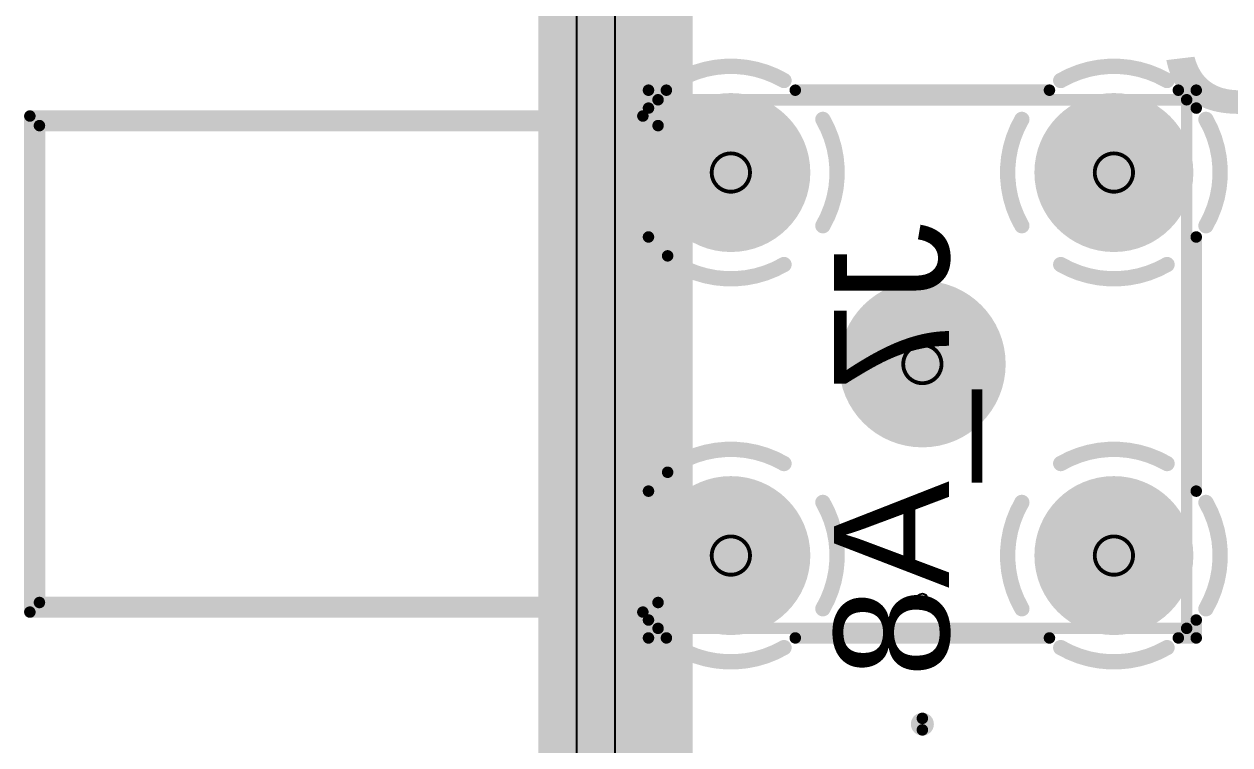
# Model space of a CAD drawing. Header units: inches. Extents: x -0.3 to 12.2, y -3.2 to 4.4.
# Drawn here: x -0.289 to 0.341, y 0.411 to 0.787 of the extents above; entities that cross this region are included whole.
import ezdxf

# ---------------------------------------------------------------- set-up
doc = ezdxf.new("R2010")
doc.units = ezdxf.units.IN
doc.header["$MEASUREMENT"] = 0
for name, color, linetype in [('Board', 76, 'Continuous'), ('Board Layer Stack Bottom Overlay', 54, 'Continuous'), ('Board Layer Stack Bottom Solder', 6, 'Continuous'), ('Bottom Assembly', 216, 'Continuous'), ('Bottom Layer_L8', 5, 'Continuous'), ('FAB_DWG_INFO', 1, 'Continuous'), ('Inner_L3', 76, 'Continuous'), ('Inner_L6', 156, 'Continuous'), ('Keep-Out Layer', 6, 'Continuous'), ('Mechanical 13', 56, 'Continuous'), ('Pad Holes', 156, 'Continuous'), ('Plane_L2', 76, 'Continuous'), ('Plane_L4', 136, 'Continuous'), ('Plane_L5', 16, 'Continuous'), ('Plane_L7', 216, 'Continuous'), ('Top Solder', 216, 'Continuous'), ('TOP_L1', 1, 'Continuous')]:
    doc.layers.add(name, color=color, linetype=linetype)
doc.styles.add('Arial', font='', dxfattribs={"height": 0.2})
doc.styles.get('Arial').set_extended_font_data('Arial')

# ---------------------------------------------------------------- blocks, each defined once
blk = doc.blocks.new('CONN_SMA_J_P_H_RA_TH1_SAI_B_161')
at = {"layer": 'Board Layer Stack Bottom Solder'}
h = blk.add_hatch(color=6, dxfattribs=at)
edge = h.paths.add_edge_path()
edge.add_arc((-0.1, 0.1), 0.0415, 0, 360)
h = blk.add_hatch(color=6, dxfattribs=at)
edge = h.paths.add_edge_path()
edge.add_arc((0.1, 0.1), 0.0415, 0, 360)
h = blk.add_hatch(color=6, dxfattribs=at)
edge = h.paths.add_edge_path()
edge.add_arc((0, 0), 0.0415, 0, 360)
h = blk.add_hatch(color=6, dxfattribs=at)
edge = h.paths.add_edge_path()
edge.add_arc((-0.1, -0.1), 0.0415, 0, 360)
h = blk.add_hatch(color=6, dxfattribs=at)
edge = h.paths.add_edge_path()
edge.add_arc((0.1, -0.1), 0.0415, 0, 360)
at = {"layer": 'Bottom Layer_L8'}
h = blk.add_hatch(color=5, dxfattribs=at)
edge = h.paths.add_edge_path()
edge.add_arc((-0.1, 0.1), 0.0415, 0, 360)
h = blk.add_hatch(color=5, dxfattribs=at)
edge = h.paths.add_edge_path()
edge.add_arc((0.1, 0.1), 0.0415, 0, 360)
h = blk.add_hatch(color=5, dxfattribs=at)
edge = h.paths.add_edge_path()
edge.add_arc((0, 0), 0.0415, 0, 360)
h = blk.add_hatch(color=5, dxfattribs=at)
edge = h.paths.add_edge_path()
edge.add_arc((-0.1, -0.1), 0.0415, 0, 360)
h = blk.add_hatch(color=5, dxfattribs=at)
edge = h.paths.add_edge_path()
edge.add_arc((0.1, -0.1), 0.0415, 0, 360)
at = {"layer": 'Inner_L3'}
h = blk.add_hatch(color=76, dxfattribs=at)
edge = h.paths.add_edge_path()
edge.add_arc((-0.1, 0.1), 0.0415, 0, 360)
h = blk.add_hatch(color=76, dxfattribs=at)
edge = h.paths.add_edge_path()
edge.add_arc((0.1, 0.1), 0.0415, 0, 360)
h = blk.add_hatch(color=76, dxfattribs=at)
edge = h.paths.add_edge_path()
edge.add_arc((0, 0), 0.0415, 0, 360)
h = blk.add_hatch(color=76, dxfattribs=at)
edge = h.paths.add_edge_path()
edge.add_arc((-0.1, -0.1), 0.0415, 0, 360)
h = blk.add_hatch(color=76, dxfattribs=at)
edge = h.paths.add_edge_path()
edge.add_arc((0.1, -0.1), 0.0415, 0, 360)
at = {"layer": 'Inner_L6'}
h = blk.add_hatch(color=156, dxfattribs=at)
edge = h.paths.add_edge_path()
edge.add_arc((-0.1, 0.1), 0.0415, 0, 360)
h = blk.add_hatch(color=156, dxfattribs=at)
edge = h.paths.add_edge_path()
edge.add_arc((0.1, 0.1), 0.0415, 0, 360)
h = blk.add_hatch(color=156, dxfattribs=at)
edge = h.paths.add_edge_path()
edge.add_arc((0, 0), 0.0415, 0, 360)
h = blk.add_hatch(color=156, dxfattribs=at)
edge = h.paths.add_edge_path()
edge.add_arc((-0.1, -0.1), 0.0415, 0, 360)
h = blk.add_hatch(color=156, dxfattribs=at)
edge = h.paths.add_edge_path()
edge.add_arc((0.1, -0.1), 0.0415, 0, 360)
at = {"layer": 'Pad Holes'}
h = blk.add_hatch(color=7, dxfattribs=at)
edge = h.paths.add_edge_path()
edge.add_arc((-0.1, 0.1), 0.0315, 0, 360)
h = blk.add_hatch(color=7, dxfattribs=at)
edge = h.paths.add_edge_path()
edge.add_arc((0.1, 0.1), 0.0315, 0, 360)
h = blk.add_hatch(color=7, dxfattribs=at)
edge = h.paths.add_edge_path()
edge.add_arc((0, 0), 0.0315, 0, 360)
h = blk.add_hatch(color=7, dxfattribs=at)
edge = h.paths.add_edge_path()
edge.add_arc((-0.1, -0.1), 0.0315, 0, 360)
h = blk.add_hatch(color=7, dxfattribs=at)
edge = h.paths.add_edge_path()
edge.add_arc((0.1, -0.1), 0.0315, 0, 360)
at = {"layer": 'Plane_L2'}
h = blk.add_hatch(color=76, dxfattribs=at)
edge = h.paths.add_edge_path()
edge.add_arc((0, 0), 0.0435, 0, 360)
at = {"layer": 'Plane_L4'}
h = blk.add_hatch(color=136, dxfattribs=at)
edge = h.paths.add_edge_path()
edge.add_arc((0, 0), 0.0435, 0, 360)
at = {"layer": 'Plane_L5'}
h = blk.add_hatch(color=16, dxfattribs=at)
edge = h.paths.add_edge_path()
edge.add_arc((0, 0), 0.0435, 0, 360)
at = {"layer": 'Plane_L7'}
h = blk.add_hatch(color=216, dxfattribs=at)
edge = h.paths.add_edge_path()
edge.add_arc((0, 0), 0.0435, 0, 360)
at = {"layer": 'Top Solder'}
h = blk.add_hatch(color=216, dxfattribs=at)
edge = h.paths.add_edge_path()
edge.add_arc((-0.1, 0.1), 0.0415, 0, 360)
h = blk.add_hatch(color=216, dxfattribs=at)
edge = h.paths.add_edge_path()
edge.add_arc((0.1, 0.1), 0.0415, 0, 360)
h = blk.add_hatch(color=216, dxfattribs=at)
edge = h.paths.add_edge_path()
edge.add_arc((0, 0), 0.0415, 0, 360)
h = blk.add_hatch(color=216, dxfattribs=at)
edge = h.paths.add_edge_path()
edge.add_arc((-0.1, -0.1), 0.0415, 0, 360)
h = blk.add_hatch(color=216, dxfattribs=at)
edge = h.paths.add_edge_path()
edge.add_arc((0.1, -0.1), 0.0415, 0, 360)
at = {"layer": 'TOP_L1'}
h = blk.add_hatch(color=1, dxfattribs=at)
edge = h.paths.add_edge_path()
edge.add_arc((-0.1, 0.1), 0.0415, 0, 360)
h = blk.add_hatch(color=1, dxfattribs=at)
edge = h.paths.add_edge_path()
edge.add_arc((0.1, 0.1), 0.0415, 0, 360)
h = blk.add_hatch(color=1, dxfattribs=at)
edge = h.paths.add_edge_path()
edge.add_arc((0, 0), 0.0415, 0, 360)
h = blk.add_hatch(color=1, dxfattribs=at)
edge = h.paths.add_edge_path()
edge.add_arc((-0.1, -0.1), 0.0415, 0, 360)
h = blk.add_hatch(color=1, dxfattribs=at)
edge = h.paths.add_edge_path()
edge.add_arc((0.1, -0.1), 0.0415, 0, 360)
at = {"layer": 'Board Layer Stack Bottom Overlay'}
for points in [[(-0.143, 0.13365, 0.006, 0.006, 0), (-0.143, 0.143, 0.006, 0.006, 0)], [(-0.13365, 0.143, 0.006, 0.006, 0), (-0.143, 0.143, 0.006, 0.006, 0)], [(0.06635, 0.143, 0.006, 0.006, 0), (-0.06635, 0.143, 0.006, 0.006, 0)], [(0.143, 0.143, 0.006, 0.006, 0), (0.13365, 0.143, 0.006, 0.006, 0)], [(0.143, 0.13365, 0.006, 0.006, 0), (0.143, 0.143, 0.006, 0.006, 0)], [(-0.143, -0.06635, 0.006, 0.006, 0), (-0.143, 0.06635, 0.006, 0.006, 0)], [(0.143, -0.06635, 0.006, 0.006, 0), (0.143, 0.06635, 0.006, 0.006, 0)], [(-0.143, -0.143, 0.006, 0.006, 0), (-0.143, -0.13365, 0.006, 0.006, 0)], [(0.0565, -0.133, 0.006, 0.006, 0), (-0.0565, -0.133, 0.006, 0.006, 0)], [(0.143, -0.143, 0.006, 0.006, 0), (0.143, -0.13365, 0.006, 0.006, 0)], [(-0.13365, -0.143, 0.006, 0.006, 0), (-0.143, -0.143, 0.006, 0.006, 0)], [(-0.1295, -0.466, 0.006, 0.006, 0), (-0.1295, -0.14594, 0.006, 0.006, 0)], [(0.06635, -0.143, 0.006, 0.006, 0), (-0.06635, -0.143, 0.006, 0.006, 0)], [(0.1295, -0.466, 0.006, 0.006, 0), (0.1295, -0.14594, 0.006, 0.006, 0)], [(0.143, -0.143, 0.006, 0.006, 0), (0.13365, -0.143, 0.006, 0.006, 0)], [(0.1295, -0.466, 0.006, 0.006, 0), (-0.1295, -0.466, 0.006, 0.006, 0)]]:
    blk.add_lwpolyline(points, format="xyseb", dxfattribs=at)
for points in [[(-0.1445, 0.143, 0.003, 0.003, 1), (-0.1415, 0.143, 0.003, 0.003, 1)], [(-0.1445, 0.143, 0.003, 0.003, 1), (-0.1415, 0.143, 0.003, 0.003, 1)], [(-0.13515, 0.143, 0.003, 0.003, 1), (-0.13215, 0.143, 0.003, 0.003, 1)], [(-0.06785, 0.143, 0.003, 0.003, 1), (-0.06485, 0.143, 0.003, 0.003, 1)], [(0.06485, 0.143, 0.003, 0.003, 1), (0.06785, 0.143, 0.003, 0.003, 1)], [(0.13215, 0.143, 0.003, 0.003, 1), (0.13515, 0.143, 0.003, 0.003, 1)], [(0.1415, 0.143, 0.003, 0.003, 1), (0.1445, 0.143, 0.003, 0.003, 1)], [(0.1415, 0.143, 0.003, 0.003, 1), (0.1445, 0.143, 0.003, 0.003, 1)], [(-0.1445, 0.13365, 0.003, 0.003, 1), (-0.1415, 0.13365, 0.003, 0.003, 1)], [(0.1415, 0.13365, 0.003, 0.003, 1), (0.1445, 0.13365, 0.003, 0.003, 1)], [(-0.1445, 0.06635, 0.003, 0.003, 1), (-0.1415, 0.06635, 0.003, 0.003, 1)], [(0.1415, 0.06635, 0.003, 0.003, 1), (0.1445, 0.06635, 0.003, 0.003, 1)], [(0.191, 0, 0.006, 0.006, 1), (0.185, 0, 0.006, 0.006, 1)], [(0.1835, 0, 0.003, 0.003, 1), (0.1865, 0, 0.003, 0.003, 1)], [(0.1895, 0, 0.003, 0.003, 1), (0.1925, 0, 0.003, 0.003, 1)], [(-0.1445, -0.06635, 0.003, 0.003, 1), (-0.1415, -0.06635, 0.003, 0.003, 1)], [(0.1415, -0.06635, 0.003, 0.003, 1), (0.1445, -0.06635, 0.003, 0.003, 1)], [(-0.1445, -0.13365, 0.003, 0.003, 1), (-0.1415, -0.13365, 0.003, 0.003, 1)], [(-0.058, -0.133, 0.003, 0.003, 1), (-0.055, -0.133, 0.003, 0.003, 1)], [(0.055, -0.133, 0.003, 0.003, 1), (0.058, -0.133, 0.003, 0.003, 1)], [(0.1415, -0.13365, 0.003, 0.003, 1), (0.1445, -0.13365, 0.003, 0.003, 1)], [(-0.1445, -0.143, 0.003, 0.003, 1), (-0.1415, -0.143, 0.003, 0.003, 1)], [(-0.1445, -0.143, 0.003, 0.003, 1), (-0.1415, -0.143, 0.003, 0.003, 1)], [(-0.13515, -0.143, 0.003, 0.003, 1), (-0.13215, -0.143, 0.003, 0.003, 1)], [(-0.131, -0.14594, 0.003, 0.003, 1), (-0.128, -0.14594, 0.003, 0.003, 1)], [(-0.06785, -0.143, 0.003, 0.003, 1), (-0.06485, -0.143, 0.003, 0.003, 1)], [(0.06485, -0.143, 0.003, 0.003, 1), (0.06785, -0.143, 0.003, 0.003, 1)], [(0.128, -0.14594, 0.003, 0.003, 1), (0.131, -0.14594, 0.003, 0.003, 1)], [(0.13215, -0.143, 0.003, 0.003, 1), (0.13515, -0.143, 0.003, 0.003, 1)], [(0.1415, -0.143, 0.003, 0.003, 1), (0.1445, -0.143, 0.003, 0.003, 1)], [(0.1415, -0.143, 0.003, 0.003, 1), (0.1445, -0.143, 0.003, 0.003, 1)], [(-0.131, -0.466, 0.003, 0.003, 1), (-0.128, -0.466, 0.003, 0.003, 1)], [(-0.131, -0.466, 0.003, 0.003, 1), (-0.128, -0.466, 0.003, 0.003, 1)], [(0.128, -0.466, 0.003, 0.003, 1), (0.131, -0.466, 0.003, 0.003, 1)], [(0.128, -0.466, 0.003, 0.003, 1), (0.131, -0.466, 0.003, 0.003, 1)]]:
    blk.add_lwpolyline(points, format="xyseb", close=True, dxfattribs=at)
at = {"layer": 'Bottom Assembly'}
for points in [[(-0.138, -0.138, 0.006, 0.006, 0), (-0.138, 0.138, 0.006, 0.006, 0)], [(0.138, 0.138, 0.006, 0.006, 0), (-0.138, 0.138, 0.006, 0.006, 0)], [(0.138, -0.138, 0.006, 0.006, 0), (0.138, 0.138, 0.006, 0.006, 0)], [(0.138, -0.138, 0.006, 0.006, 0), (-0.138, -0.138, 0.006, 0.006, 0)], [(-0.1245, -0.461, 0.006, 0.006, 0), (-0.1245, -0.138, 0.006, 0.006, 0)], [(0.1245, -0.138, 0.006, 0.006, 0), (-0.1245, -0.138, 0.006, 0.006, 0)], [(0.1245, -0.461, 0.006, 0.006, 0), (0.1245, -0.138, 0.006, 0.006, 0)], [(0.1245, -0.461, 0.006, 0.006, 0), (-0.1245, -0.461, 0.006, 0.006, 0)]]:
    blk.add_lwpolyline(points, format="xyseb", dxfattribs=at)
for points in [[(-0.1395, 0.138, 0.003, 0.003, 1), (-0.1365, 0.138, 0.003, 0.003, 1)], [(-0.1395, 0.138, 0.003, 0.003, 1), (-0.1365, 0.138, 0.003, 0.003, 1)], [(0.1365, 0.138, 0.003, 0.003, 1), (0.1395, 0.138, 0.003, 0.003, 1)], [(0.1365, 0.138, 0.003, 0.003, 1), (0.1395, 0.138, 0.003, 0.003, 1)], [(-0.1395, -0.138, 0.003, 0.003, 1), (-0.1365, -0.138, 0.003, 0.003, 1)], [(-0.1395, -0.138, 0.003, 0.003, 1), (-0.1365, -0.138, 0.003, 0.003, 1)], [(-0.126, -0.138, 0.003, 0.003, 1), (-0.123, -0.138, 0.003, 0.003, 1)], [(-0.126, -0.138, 0.003, 0.003, 1), (-0.123, -0.138, 0.003, 0.003, 1)], [(0.123, -0.138, 0.003, 0.003, 1), (0.126, -0.138, 0.003, 0.003, 1)], [(0.123, -0.138, 0.003, 0.003, 1), (0.126, -0.138, 0.003, 0.003, 1)], [(0.1365, -0.138, 0.003, 0.003, 1), (0.1395, -0.138, 0.003, 0.003, 1)], [(0.1365, -0.138, 0.003, 0.003, 1), (0.1395, -0.138, 0.003, 0.003, 1)], [(-0.126, -0.461, 0.003, 0.003, 1), (-0.123, -0.461, 0.003, 0.003, 1)], [(-0.126, -0.461, 0.003, 0.003, 1), (-0.123, -0.461, 0.003, 0.003, 1)], [(0.123, -0.461, 0.003, 0.003, 1), (0.126, -0.461, 0.003, 0.003, 1)], [(0.123, -0.461, 0.003, 0.003, 1), (0.126, -0.461, 0.003, 0.003, 1)]]:
    blk.add_lwpolyline(points, format="xyseb", close=True, dxfattribs=at)
at = {"layer": 'Mechanical 13'}
for points in [[(0.126, 0, 1), (0.12, 0, 1)], [(0.12, 0, 1), (0.12, 0, 1)], [(0.126, 0, 1), (0.126, 0, 1)]]:
    blk.add_lwpolyline(points, format="xyb", close=True, dxfattribs=at)
at = {"layer": 'Plane_L2'}
for points in [[(-0.12775, 0.14806, 0.008, 0.008, -0.267949), (-0.07225, 0.14806, 0.008, 0.008, 0)], [(0.07225, 0.14806, 0.008, 0.008, -0.267949), (0.12775, 0.14806, 0.008, 0.008, 0)], [(-0.14806, 0.07225, 0.008, 0.008, -0.267949), (-0.14806, 0.12775, 0.008, 0.008, 0)], [(-0.05194, 0.12775, 0.008, 0.008, -0.267949), (-0.05194, 0.07225, 0.008, 0.008, 0)], [(0.05194, 0.07225, 0.008, 0.008, -0.267949), (0.05194, 0.12775, 0.008, 0.008, 0)], [(0.14806, 0.12775, 0.008, 0.008, -0.267949), (0.14806, 0.07225, 0.008, 0.008, 0)], [(-0.07225, 0.05194, 0.008, 0.008, -0.267949), (-0.12775, 0.05194, 0.008, 0.008, 0)], [(0.12775, 0.05194, 0.008, 0.008, -0.267949), (0.07225, 0.05194, 0.008, 0.008, 0)], [(-0.12775, -0.05194, 0.008, 0.008, -0.267949), (-0.07225, -0.05194, 0.008, 0.008, 0)], [(0.07225, -0.05194, 0.008, 0.008, -0.267949), (0.12775, -0.05194, 0.008, 0.008, 0)], [(-0.14806, -0.12775, 0.008, 0.008, -0.267949), (-0.14806, -0.07225, 0.008, 0.008, 0)], [(-0.05194, -0.07225, 0.008, 0.008, -0.267949), (-0.05194, -0.12775, 0.008, 0.008, 0)], [(0.05194, -0.12775, 0.008, 0.008, -0.267949), (0.05194, -0.07225, 0.008, 0.008, 0)], [(0.14806, -0.07225, 0.008, 0.008, -0.267949), (0.14806, -0.12775, 0.008, 0.008, 0)], [(-0.07225, -0.14806, 0.008, 0.008, -0.267949), (-0.12775, -0.14806, 0.008, 0.008, 0)], [(0.12775, -0.14806, 0.008, 0.008, -0.267949), (0.07225, -0.14806, 0.008, 0.008, 0)]]:
    blk.add_lwpolyline(points, format="xyseb", dxfattribs=at)
for points in [[(-0.12975, 0.14806, 0.004, 0.004, 1), (-0.12575, 0.14806, 0.004, 0.004, 1)], [(-0.07425, 0.14806, 0.004, 0.004, 1), (-0.07025, 0.14806, 0.004, 0.004, 1)], [(0.07025, 0.14806, 0.004, 0.004, 1), (0.07425, 0.14806, 0.004, 0.004, 1)], [(0.12575, 0.14806, 0.004, 0.004, 1), (0.12975, 0.14806, 0.004, 0.004, 1)], [(-0.15006, 0.12775, 0.004, 0.004, 1), (-0.14606, 0.12775, 0.004, 0.004, 1)], [(-0.05394, 0.12775, 0.004, 0.004, 1), (-0.04994, 0.12775, 0.004, 0.004, 1)], [(0.04994, 0.12775, 0.004, 0.004, 1), (0.05394, 0.12775, 0.004, 0.004, 1)], [(0.14606, 0.12775, 0.004, 0.004, 1), (0.15006, 0.12775, 0.004, 0.004, 1)], [(-0.15006, 0.07225, 0.004, 0.004, 1), (-0.14606, 0.07225, 0.004, 0.004, 1)], [(-0.05394, 0.07225, 0.004, 0.004, 1), (-0.04994, 0.07225, 0.004, 0.004, 1)], [(0.04994, 0.07225, 0.004, 0.004, 1), (0.05394, 0.07225, 0.004, 0.004, 1)], [(0.14606, 0.07225, 0.004, 0.004, 1), (0.15006, 0.07225, 0.004, 0.004, 1)], [(-0.12975, 0.05194, 0.004, 0.004, 1), (-0.12575, 0.05194, 0.004, 0.004, 1)], [(-0.07425, 0.05194, 0.004, 0.004, 1), (-0.07025, 0.05194, 0.004, 0.004, 1)], [(0.07025, 0.05194, 0.004, 0.004, 1), (0.07425, 0.05194, 0.004, 0.004, 1)], [(0.12575, 0.05194, 0.004, 0.004, 1), (0.12975, 0.05194, 0.004, 0.004, 1)], [(-0.12975, -0.05194, 0.004, 0.004, 1), (-0.12575, -0.05194, 0.004, 0.004, 1)], [(-0.07425, -0.05194, 0.004, 0.004, 1), (-0.07025, -0.05194, 0.004, 0.004, 1)], [(0.07025, -0.05194, 0.004, 0.004, 1), (0.07425, -0.05194, 0.004, 0.004, 1)], [(0.12575, -0.05194, 0.004, 0.004, 1), (0.12975, -0.05194, 0.004, 0.004, 1)], [(-0.15006, -0.07225, 0.004, 0.004, 1), (-0.14606, -0.07225, 0.004, 0.004, 1)], [(-0.05394, -0.07225, 0.004, 0.004, 1), (-0.04994, -0.07225, 0.004, 0.004, 1)], [(0.04994, -0.07225, 0.004, 0.004, 1), (0.05394, -0.07225, 0.004, 0.004, 1)], [(0.14606, -0.07225, 0.004, 0.004, 1), (0.15006, -0.07225, 0.004, 0.004, 1)], [(-0.15006, -0.12775, 0.004, 0.004, 1), (-0.14606, -0.12775, 0.004, 0.004, 1)], [(-0.05394, -0.12775, 0.004, 0.004, 1), (-0.04994, -0.12775, 0.004, 0.004, 1)], [(0.04994, -0.12775, 0.004, 0.004, 1), (0.05394, -0.12775, 0.004, 0.004, 1)], [(0.14606, -0.12775, 0.004, 0.004, 1), (0.15006, -0.12775, 0.004, 0.004, 1)], [(-0.12975, -0.14806, 0.004, 0.004, 1), (-0.12575, -0.14806, 0.004, 0.004, 1)], [(-0.07425, -0.14806, 0.004, 0.004, 1), (-0.07025, -0.14806, 0.004, 0.004, 1)], [(0.07025, -0.14806, 0.004, 0.004, 1), (0.07425, -0.14806, 0.004, 0.004, 1)], [(0.12575, -0.14806, 0.004, 0.004, 1), (0.12975, -0.14806, 0.004, 0.004, 1)]]:
    blk.add_lwpolyline(points, format="xyseb", close=True, dxfattribs=at)
at = {"layer": 'Plane_L4'}
for points in [[(-0.12775, 0.14806, 0.008, 0.008, -0.267949), (-0.07225, 0.14806, 0.008, 0.008, 0)], [(0.07225, 0.14806, 0.008, 0.008, -0.267949), (0.12775, 0.14806, 0.008, 0.008, 0)], [(-0.14806, 0.07225, 0.008, 0.008, -0.267949), (-0.14806, 0.12775, 0.008, 0.008, 0)], [(-0.05194, 0.12775, 0.008, 0.008, -0.267949), (-0.05194, 0.07225, 0.008, 0.008, 0)], [(0.05194, 0.07225, 0.008, 0.008, -0.267949), (0.05194, 0.12775, 0.008, 0.008, 0)], [(0.14806, 0.12775, 0.008, 0.008, -0.267949), (0.14806, 0.07225, 0.008, 0.008, 0)], [(-0.07225, 0.05194, 0.008, 0.008, -0.267949), (-0.12775, 0.05194, 0.008, 0.008, 0)], [(0.12775, 0.05194, 0.008, 0.008, -0.267949), (0.07225, 0.05194, 0.008, 0.008, 0)], [(-0.12775, -0.05194, 0.008, 0.008, -0.267949), (-0.07225, -0.05194, 0.008, 0.008, 0)], [(0.07225, -0.05194, 0.008, 0.008, -0.267949), (0.12775, -0.05194, 0.008, 0.008, 0)], [(-0.14806, -0.12775, 0.008, 0.008, -0.267949), (-0.14806, -0.07225, 0.008, 0.008, 0)], [(-0.05194, -0.07225, 0.008, 0.008, -0.267949), (-0.05194, -0.12775, 0.008, 0.008, 0)], [(0.05194, -0.12775, 0.008, 0.008, -0.267949), (0.05194, -0.07225, 0.008, 0.008, 0)], [(0.14806, -0.07225, 0.008, 0.008, -0.267949), (0.14806, -0.12775, 0.008, 0.008, 0)], [(-0.07225, -0.14806, 0.008, 0.008, -0.267949), (-0.12775, -0.14806, 0.008, 0.008, 0)], [(0.12775, -0.14806, 0.008, 0.008, -0.267949), (0.07225, -0.14806, 0.008, 0.008, 0)]]:
    blk.add_lwpolyline(points, format="xyseb", dxfattribs=at)
for points in [[(-0.12975, 0.14806, 0.004, 0.004, 1), (-0.12575, 0.14806, 0.004, 0.004, 1)], [(-0.07425, 0.14806, 0.004, 0.004, 1), (-0.07025, 0.14806, 0.004, 0.004, 1)], [(0.07025, 0.14806, 0.004, 0.004, 1), (0.07425, 0.14806, 0.004, 0.004, 1)], [(0.12575, 0.14806, 0.004, 0.004, 1), (0.12975, 0.14806, 0.004, 0.004, 1)], [(-0.15006, 0.12775, 0.004, 0.004, 1), (-0.14606, 0.12775, 0.004, 0.004, 1)], [(-0.05394, 0.12775, 0.004, 0.004, 1), (-0.04994, 0.12775, 0.004, 0.004, 1)], [(0.04994, 0.12775, 0.004, 0.004, 1), (0.05394, 0.12775, 0.004, 0.004, 1)], [(0.14606, 0.12775, 0.004, 0.004, 1), (0.15006, 0.12775, 0.004, 0.004, 1)], [(-0.15006, 0.07225, 0.004, 0.004, 1), (-0.14606, 0.07225, 0.004, 0.004, 1)], [(-0.05394, 0.07225, 0.004, 0.004, 1), (-0.04994, 0.07225, 0.004, 0.004, 1)], [(0.04994, 0.07225, 0.004, 0.004, 1), (0.05394, 0.07225, 0.004, 0.004, 1)], [(0.14606, 0.07225, 0.004, 0.004, 1), (0.15006, 0.07225, 0.004, 0.004, 1)], [(-0.12975, 0.05194, 0.004, 0.004, 1), (-0.12575, 0.05194, 0.004, 0.004, 1)], [(-0.07425, 0.05194, 0.004, 0.004, 1), (-0.07025, 0.05194, 0.004, 0.004, 1)], [(0.07025, 0.05194, 0.004, 0.004, 1), (0.07425, 0.05194, 0.004, 0.004, 1)], [(0.12575, 0.05194, 0.004, 0.004, 1), (0.12975, 0.05194, 0.004, 0.004, 1)], [(-0.12975, -0.05194, 0.004, 0.004, 1), (-0.12575, -0.05194, 0.004, 0.004, 1)], [(-0.07425, -0.05194, 0.004, 0.004, 1), (-0.07025, -0.05194, 0.004, 0.004, 1)], [(0.07025, -0.05194, 0.004, 0.004, 1), (0.07425, -0.05194, 0.004, 0.004, 1)], [(0.12575, -0.05194, 0.004, 0.004, 1), (0.12975, -0.05194, 0.004, 0.004, 1)], [(-0.15006, -0.07225, 0.004, 0.004, 1), (-0.14606, -0.07225, 0.004, 0.004, 1)], [(-0.05394, -0.07225, 0.004, 0.004, 1), (-0.04994, -0.07225, 0.004, 0.004, 1)], [(0.04994, -0.07225, 0.004, 0.004, 1), (0.05394, -0.07225, 0.004, 0.004, 1)], [(0.14606, -0.07225, 0.004, 0.004, 1), (0.15006, -0.07225, 0.004, 0.004, 1)], [(-0.15006, -0.12775, 0.004, 0.004, 1), (-0.14606, -0.12775, 0.004, 0.004, 1)], [(-0.05394, -0.12775, 0.004, 0.004, 1), (-0.04994, -0.12775, 0.004, 0.004, 1)], [(0.04994, -0.12775, 0.004, 0.004, 1), (0.05394, -0.12775, 0.004, 0.004, 1)], [(0.14606, -0.12775, 0.004, 0.004, 1), (0.15006, -0.12775, 0.004, 0.004, 1)], [(-0.12975, -0.14806, 0.004, 0.004, 1), (-0.12575, -0.14806, 0.004, 0.004, 1)], [(-0.07425, -0.14806, 0.004, 0.004, 1), (-0.07025, -0.14806, 0.004, 0.004, 1)], [(0.07025, -0.14806, 0.004, 0.004, 1), (0.07425, -0.14806, 0.004, 0.004, 1)], [(0.12575, -0.14806, 0.004, 0.004, 1), (0.12975, -0.14806, 0.004, 0.004, 1)]]:
    blk.add_lwpolyline(points, format="xyseb", close=True, dxfattribs=at)
at = {"layer": 'Plane_L5'}
for points in [[(-0.12775, 0.14806, 0.008, 0.008, -0.267949), (-0.07225, 0.14806, 0.008, 0.008, 0)], [(0.07225, 0.14806, 0.008, 0.008, -0.267949), (0.12775, 0.14806, 0.008, 0.008, 0)], [(-0.14806, 0.07225, 0.008, 0.008, -0.267949), (-0.14806, 0.12775, 0.008, 0.008, 0)], [(-0.05194, 0.12775, 0.008, 0.008, -0.267949), (-0.05194, 0.07225, 0.008, 0.008, 0)], [(0.05194, 0.07225, 0.008, 0.008, -0.267949), (0.05194, 0.12775, 0.008, 0.008, 0)], [(0.14806, 0.12775, 0.008, 0.008, -0.267949), (0.14806, 0.07225, 0.008, 0.008, 0)], [(-0.07225, 0.05194, 0.008, 0.008, -0.267949), (-0.12775, 0.05194, 0.008, 0.008, 0)], [(0.12775, 0.05194, 0.008, 0.008, -0.267949), (0.07225, 0.05194, 0.008, 0.008, 0)], [(-0.12775, -0.05194, 0.008, 0.008, -0.267949), (-0.07225, -0.05194, 0.008, 0.008, 0)], [(0.07225, -0.05194, 0.008, 0.008, -0.267949), (0.12775, -0.05194, 0.008, 0.008, 0)], [(-0.14806, -0.12775, 0.008, 0.008, -0.267949), (-0.14806, -0.07225, 0.008, 0.008, 0)], [(-0.05194, -0.07225, 0.008, 0.008, -0.267949), (-0.05194, -0.12775, 0.008, 0.008, 0)], [(0.05194, -0.12775, 0.008, 0.008, -0.267949), (0.05194, -0.07225, 0.008, 0.008, 0)], [(0.14806, -0.07225, 0.008, 0.008, -0.267949), (0.14806, -0.12775, 0.008, 0.008, 0)], [(-0.07225, -0.14806, 0.008, 0.008, -0.267949), (-0.12775, -0.14806, 0.008, 0.008, 0)], [(0.12775, -0.14806, 0.008, 0.008, -0.267949), (0.07225, -0.14806, 0.008, 0.008, 0)]]:
    blk.add_lwpolyline(points, format="xyseb", dxfattribs=at)
for points in [[(-0.12975, 0.14806, 0.004, 0.004, 1), (-0.12575, 0.14806, 0.004, 0.004, 1)], [(-0.07425, 0.14806, 0.004, 0.004, 1), (-0.07025, 0.14806, 0.004, 0.004, 1)], [(0.07025, 0.14806, 0.004, 0.004, 1), (0.07425, 0.14806, 0.004, 0.004, 1)], [(0.12575, 0.14806, 0.004, 0.004, 1), (0.12975, 0.14806, 0.004, 0.004, 1)], [(-0.15006, 0.12775, 0.004, 0.004, 1), (-0.14606, 0.12775, 0.004, 0.004, 1)], [(-0.05394, 0.12775, 0.004, 0.004, 1), (-0.04994, 0.12775, 0.004, 0.004, 1)], [(0.04994, 0.12775, 0.004, 0.004, 1), (0.05394, 0.12775, 0.004, 0.004, 1)], [(0.14606, 0.12775, 0.004, 0.004, 1), (0.15006, 0.12775, 0.004, 0.004, 1)], [(-0.15006, 0.07225, 0.004, 0.004, 1), (-0.14606, 0.07225, 0.004, 0.004, 1)], [(-0.05394, 0.07225, 0.004, 0.004, 1), (-0.04994, 0.07225, 0.004, 0.004, 1)], [(0.04994, 0.07225, 0.004, 0.004, 1), (0.05394, 0.07225, 0.004, 0.004, 1)], [(0.14606, 0.07225, 0.004, 0.004, 1), (0.15006, 0.07225, 0.004, 0.004, 1)], [(-0.12975, 0.05194, 0.004, 0.004, 1), (-0.12575, 0.05194, 0.004, 0.004, 1)], [(-0.07425, 0.05194, 0.004, 0.004, 1), (-0.07025, 0.05194, 0.004, 0.004, 1)], [(0.07025, 0.05194, 0.004, 0.004, 1), (0.07425, 0.05194, 0.004, 0.004, 1)], [(0.12575, 0.05194, 0.004, 0.004, 1), (0.12975, 0.05194, 0.004, 0.004, 1)], [(-0.12975, -0.05194, 0.004, 0.004, 1), (-0.12575, -0.05194, 0.004, 0.004, 1)], [(-0.07425, -0.05194, 0.004, 0.004, 1), (-0.07025, -0.05194, 0.004, 0.004, 1)], [(0.07025, -0.05194, 0.004, 0.004, 1), (0.07425, -0.05194, 0.004, 0.004, 1)], [(0.12575, -0.05194, 0.004, 0.004, 1), (0.12975, -0.05194, 0.004, 0.004, 1)], [(-0.15006, -0.07225, 0.004, 0.004, 1), (-0.14606, -0.07225, 0.004, 0.004, 1)], [(-0.05394, -0.07225, 0.004, 0.004, 1), (-0.04994, -0.07225, 0.004, 0.004, 1)], [(0.04994, -0.07225, 0.004, 0.004, 1), (0.05394, -0.07225, 0.004, 0.004, 1)], [(0.14606, -0.07225, 0.004, 0.004, 1), (0.15006, -0.07225, 0.004, 0.004, 1)], [(-0.15006, -0.12775, 0.004, 0.004, 1), (-0.14606, -0.12775, 0.004, 0.004, 1)], [(-0.05394, -0.12775, 0.004, 0.004, 1), (-0.04994, -0.12775, 0.004, 0.004, 1)], [(0.04994, -0.12775, 0.004, 0.004, 1), (0.05394, -0.12775, 0.004, 0.004, 1)], [(0.14606, -0.12775, 0.004, 0.004, 1), (0.15006, -0.12775, 0.004, 0.004, 1)], [(-0.12975, -0.14806, 0.004, 0.004, 1), (-0.12575, -0.14806, 0.004, 0.004, 1)], [(-0.07425, -0.14806, 0.004, 0.004, 1), (-0.07025, -0.14806, 0.004, 0.004, 1)], [(0.07025, -0.14806, 0.004, 0.004, 1), (0.07425, -0.14806, 0.004, 0.004, 1)], [(0.12575, -0.14806, 0.004, 0.004, 1), (0.12975, -0.14806, 0.004, 0.004, 1)]]:
    blk.add_lwpolyline(points, format="xyseb", close=True, dxfattribs=at)
at = {"layer": 'Plane_L7'}
for points in [[(-0.12775, 0.14806, 0.008, 0.008, -0.267949), (-0.07225, 0.14806, 0.008, 0.008, 0)], [(0.07225, 0.14806, 0.008, 0.008, -0.267949), (0.12775, 0.14806, 0.008, 0.008, 0)], [(-0.14806, 0.07225, 0.008, 0.008, -0.267949), (-0.14806, 0.12775, 0.008, 0.008, 0)], [(-0.05194, 0.12775, 0.008, 0.008, -0.267949), (-0.05194, 0.07225, 0.008, 0.008, 0)], [(0.05194, 0.07225, 0.008, 0.008, -0.267949), (0.05194, 0.12775, 0.008, 0.008, 0)], [(0.14806, 0.12775, 0.008, 0.008, -0.267949), (0.14806, 0.07225, 0.008, 0.008, 0)], [(-0.07225, 0.05194, 0.008, 0.008, -0.267949), (-0.12775, 0.05194, 0.008, 0.008, 0)], [(0.12775, 0.05194, 0.008, 0.008, -0.267949), (0.07225, 0.05194, 0.008, 0.008, 0)], [(-0.12775, -0.05194, 0.008, 0.008, -0.267949), (-0.07225, -0.05194, 0.008, 0.008, 0)], [(0.07225, -0.05194, 0.008, 0.008, -0.267949), (0.12775, -0.05194, 0.008, 0.008, 0)], [(-0.14806, -0.12775, 0.008, 0.008, -0.267949), (-0.14806, -0.07225, 0.008, 0.008, 0)], [(-0.05194, -0.07225, 0.008, 0.008, -0.267949), (-0.05194, -0.12775, 0.008, 0.008, 0)], [(0.05194, -0.12775, 0.008, 0.008, -0.267949), (0.05194, -0.07225, 0.008, 0.008, 0)], [(0.14806, -0.07225, 0.008, 0.008, -0.267949), (0.14806, -0.12775, 0.008, 0.008, 0)], [(-0.07225, -0.14806, 0.008, 0.008, -0.267949), (-0.12775, -0.14806, 0.008, 0.008, 0)], [(0.12775, -0.14806, 0.008, 0.008, -0.267949), (0.07225, -0.14806, 0.008, 0.008, 0)]]:
    blk.add_lwpolyline(points, format="xyseb", dxfattribs=at)
for points in [[(-0.12975, 0.14806, 0.004, 0.004, 1), (-0.12575, 0.14806, 0.004, 0.004, 1)], [(-0.07425, 0.14806, 0.004, 0.004, 1), (-0.07025, 0.14806, 0.004, 0.004, 1)], [(0.07025, 0.14806, 0.004, 0.004, 1), (0.07425, 0.14806, 0.004, 0.004, 1)], [(0.12575, 0.14806, 0.004, 0.004, 1), (0.12975, 0.14806, 0.004, 0.004, 1)], [(-0.15006, 0.12775, 0.004, 0.004, 1), (-0.14606, 0.12775, 0.004, 0.004, 1)], [(-0.05394, 0.12775, 0.004, 0.004, 1), (-0.04994, 0.12775, 0.004, 0.004, 1)], [(0.04994, 0.12775, 0.004, 0.004, 1), (0.05394, 0.12775, 0.004, 0.004, 1)], [(0.14606, 0.12775, 0.004, 0.004, 1), (0.15006, 0.12775, 0.004, 0.004, 1)], [(-0.15006, 0.07225, 0.004, 0.004, 1), (-0.14606, 0.07225, 0.004, 0.004, 1)], [(-0.05394, 0.07225, 0.004, 0.004, 1), (-0.04994, 0.07225, 0.004, 0.004, 1)], [(0.04994, 0.07225, 0.004, 0.004, 1), (0.05394, 0.07225, 0.004, 0.004, 1)], [(0.14606, 0.07225, 0.004, 0.004, 1), (0.15006, 0.07225, 0.004, 0.004, 1)], [(-0.12975, 0.05194, 0.004, 0.004, 1), (-0.12575, 0.05194, 0.004, 0.004, 1)], [(-0.07425, 0.05194, 0.004, 0.004, 1), (-0.07025, 0.05194, 0.004, 0.004, 1)], [(0.07025, 0.05194, 0.004, 0.004, 1), (0.07425, 0.05194, 0.004, 0.004, 1)], [(0.12575, 0.05194, 0.004, 0.004, 1), (0.12975, 0.05194, 0.004, 0.004, 1)], [(-0.12975, -0.05194, 0.004, 0.004, 1), (-0.12575, -0.05194, 0.004, 0.004, 1)], [(-0.07425, -0.05194, 0.004, 0.004, 1), (-0.07025, -0.05194, 0.004, 0.004, 1)], [(0.07025, -0.05194, 0.004, 0.004, 1), (0.07425, -0.05194, 0.004, 0.004, 1)], [(0.12575, -0.05194, 0.004, 0.004, 1), (0.12975, -0.05194, 0.004, 0.004, 1)], [(-0.15006, -0.07225, 0.004, 0.004, 1), (-0.14606, -0.07225, 0.004, 0.004, 1)], [(-0.05394, -0.07225, 0.004, 0.004, 1), (-0.04994, -0.07225, 0.004, 0.004, 1)], [(0.04994, -0.07225, 0.004, 0.004, 1), (0.05394, -0.07225, 0.004, 0.004, 1)], [(0.14606, -0.07225, 0.004, 0.004, 1), (0.15006, -0.07225, 0.004, 0.004, 1)], [(-0.15006, -0.12775, 0.004, 0.004, 1), (-0.14606, -0.12775, 0.004, 0.004, 1)], [(-0.05394, -0.12775, 0.004, 0.004, 1), (-0.04994, -0.12775, 0.004, 0.004, 1)], [(0.04994, -0.12775, 0.004, 0.004, 1), (0.05394, -0.12775, 0.004, 0.004, 1)], [(0.14606, -0.12775, 0.004, 0.004, 1), (0.15006, -0.12775, 0.004, 0.004, 1)], [(-0.12975, -0.14806, 0.004, 0.004, 1), (-0.12575, -0.14806, 0.004, 0.004, 1)], [(-0.07425, -0.14806, 0.004, 0.004, 1), (-0.07025, -0.14806, 0.004, 0.004, 1)], [(0.07025, -0.14806, 0.004, 0.004, 1), (0.07425, -0.14806, 0.004, 0.004, 1)], [(0.12575, -0.14806, 0.004, 0.004, 1), (0.12975, -0.14806, 0.004, 0.004, 1)]]:
    blk.add_lwpolyline(points, format="xyseb", close=True, dxfattribs=at)
at = {"layer": 'Bottom Assembly', "style": 'Arial', "text_generation_flag": 2}
blk.add_text('J7_A8', height=0.06, rotation=-180, dxfattribs=at).set_placement((-0.07407, 0.01392))

msp = doc.modelspace()

# ---------------------------------------------------------------- linework, layer by layer
at = {"layer": 'Board'}
msp.add_lwpolyline([(-0.00051, 0.17753, 0.001, 0.001, 0), (-0.00051, 3.42253, 0.001, 0.001, 0)], format="xyseb", dxfattribs=at)
at = {"layer": 'FAB_DWG_INFO'}
for points in [[(0.09, 0.71, 0.002, 0.002, 1), (0.07, 0.71, 0.002, 0.002, 1)], [(0.29, 0.71, 0.002, 0.002, 1), (0.27, 0.71, 0.002, 0.002, 1)], [(0.0695, 0.71, 0.001, 0.001, 1), (0.0705, 0.71, 0.001, 0.001, 1)], [(0.0895, 0.71, 0.001, 0.001, 1), (0.0905, 0.71, 0.001, 0.001, 1)], [(0.2695, 0.71, 0.001, 0.001, 1), (0.2705, 0.71, 0.001, 0.001, 1)], [(0.2895, 0.71, 0.001, 0.001, 1), (0.2905, 0.71, 0.001, 0.001, 1)], [(0.19, 0.61, 0.002, 0.002, 1), (0.17, 0.61, 0.002, 0.002, 1)], [(0.1695, 0.61, 0.001, 0.001, 1), (0.1705, 0.61, 0.001, 0.001, 1)], [(0.1895, 0.61, 0.001, 0.001, 1), (0.1905, 0.61, 0.001, 0.001, 1)], [(0.09, 0.51, 0.002, 0.002, 1), (0.07, 0.51, 0.002, 0.002, 1)], [(0.29, 0.51, 0.002, 0.002, 1), (0.27, 0.51, 0.002, 0.002, 1)], [(0.0695, 0.51, 0.001, 0.001, 1), (0.0705, 0.51, 0.001, 0.001, 1)], [(0.0895, 0.51, 0.001, 0.001, 1), (0.0905, 0.51, 0.001, 0.001, 1)], [(0.2695, 0.51, 0.001, 0.001, 1), (0.2705, 0.51, 0.001, 0.001, 1)], [(0.2895, 0.51, 0.001, 0.001, 1), (0.2905, 0.51, 0.001, 0.001, 1)]]:
    msp.add_lwpolyline(points, format="xyseb", close=True, dxfattribs=at)
at = {"layer": 'Keep-Out Layer'}
msp.add_lwpolyline([(0.03002, 0.17753, 0.06, 0.06, 0), (0.03002, 3.42253, 0.06, 0.06, 0)], format="xyseb", dxfattribs=at)
at = {"layer": 'Plane_L2'}
msp.add_line((0.01958, 0.17753), (0.01958, 3.42253), dxfattribs=at)
msp.add_lwpolyline([(-0.00051, 0.17753, 0.04, 0.04, 0), (-0.00051, 3.42253, 0.04, 0.04, 0)], format="xyseb", dxfattribs=at)
at = {"layer": 'Plane_L4'}
msp.add_line((0.01958, 0.17753), (0.01958, 3.42253), dxfattribs=at)
msp.add_lwpolyline([(-0.00051, 0.17753, 0.04, 0.04, 0), (-0.00051, 3.42253, 0.04, 0.04, 0)], format="xyseb", dxfattribs=at)
at = {"layer": 'Plane_L5'}
msp.add_line((0.01958, 0.17753), (0.01958, 3.42253), dxfattribs=at)
msp.add_lwpolyline([(-0.00051, 0.17753, 0.04, 0.04, 0), (-0.00051, 3.42253, 0.04, 0.04, 0)], format="xyseb", dxfattribs=at)
at = {"layer": 'Plane_L7'}
msp.add_line((0.01958, 0.17753), (0.01958, 3.42253), dxfattribs=at)
msp.add_lwpolyline([(-0.00051, 0.17753, 0.04, 0.04, 0), (-0.00051, 3.42253, 0.04, 0.04, 0)], format="xyseb", dxfattribs=at)

# ---------------------------------------------------------------- block references
at = {"rotation": 270}
msp.add_blockref('CONN_SMA_J_P_H_RA_TH1_SAI_B_161', (0.18, 0.61), dxfattribs=at)

# ---------------------------------------------------------------- texts
at = {"layer": 'FAB_DWG_INFO', "style": 'Arial'}
msp.add_text('5. Marking:', height=0.1181102, dxfattribs=at).set_placement((0.3008, 0.74231))

doc.saveas('drawing.dxf')
